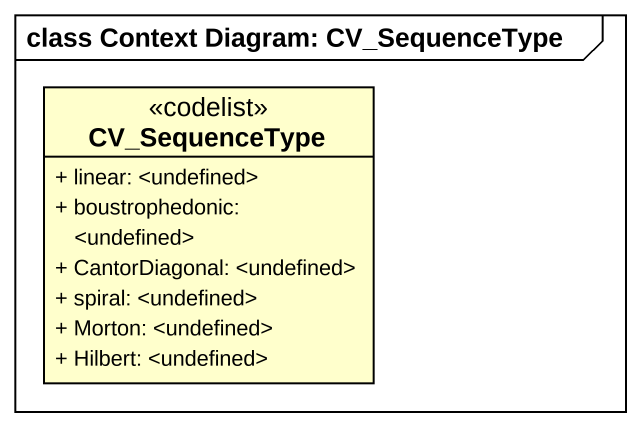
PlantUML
@startuml
mainframe class Context Diagram: CV_SequenceType
hide circle
hide empty members
skinparam classAttributeIconSize 0
class CV_SequenceType <<codelist>> {
  + linear: <undefined>
  + boustrophedonic: <undefined>
  + CantorDiagonal: <undefined>
  + spiral: <undefined>
  + Morton: <undefined>
  + Hilbert: <undefined>
}
@enduml
